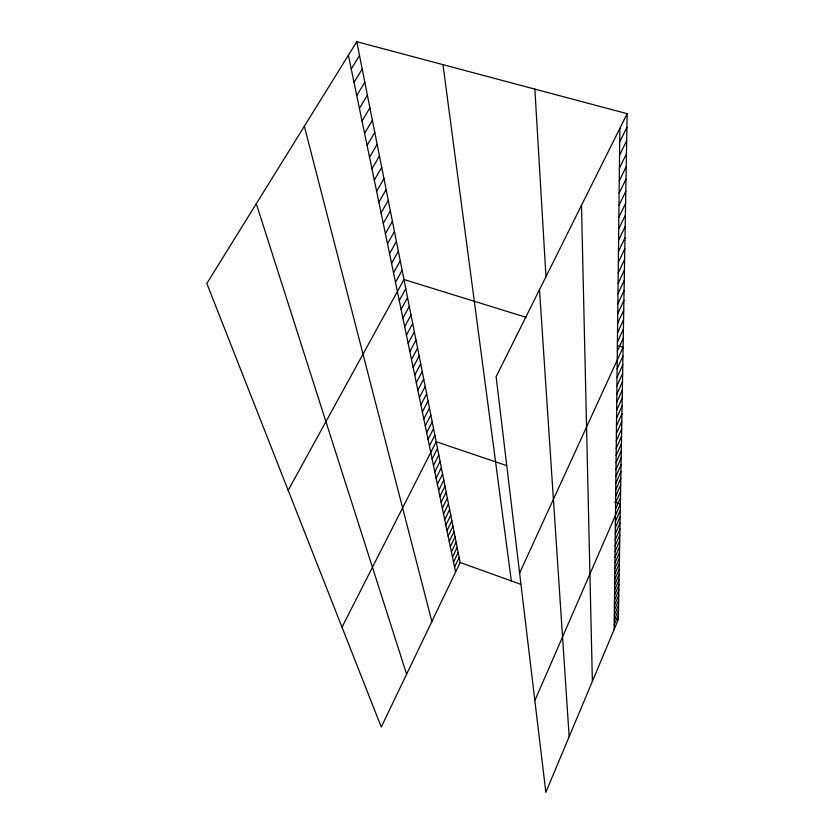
<?xml version="1.0" encoding="UTF-8"?>
<svg xmlns="http://www.w3.org/2000/svg" width="834" height="834" viewBox="0 0 834 834"><rect width="100%" height="100%" fill="white"/><g stroke="black" fill="none" stroke-linecap="round" stroke-linejoin="round"><path stroke-width="1.25" d="M614.158 629.42L619.86 128.332M627.158 113.695L496.126 376.676L545.832 792.3L618.369 619.401L627.158 113.695L356.775 41.7L206.842 283.466L381.263 727.039L460.159 562.523L356.775 41.7M614.21 624.749L618.442 614.679M614.377 610.321L618.703 600.084M614.324 615.2L618.62 605.015M614.272 620.006L618.526 609.883M614.554 595.268L618.964 584.853M614.491 600.355L618.88 590.003M614.439 605.369L618.786 595.08M614.731 579.536L619.245 568.955M614.668 584.853L619.151 574.334M614.606 590.097L619.057 579.63M614.856 568.652L619.433 557.946M614.794 574.136L619.339 563.492M615.044 551.701L619.735 540.807M614.981 557.446L619.631 546.614M614.919 563.096L619.526 552.327M615.179 539.963L619.933 528.933M615.117 545.874L619.829 534.917M615.388 521.636L620.256 510.418M615.315 527.839L620.152 516.684M615.252 533.948L620.037 522.855M615.534 509.105L620.475 497.752M534.855 700.56L620.371 504.038L614.668 502.11M615.68 496.366L620.704 484.888M615.607 502.787L620.59 491.372M615.826 483.209L620.934 471.596M615.753 489.839L620.819 478.289M615.982 469.615L621.174 457.856M615.899 476.464L621.049 464.778M616.138 455.562L621.413 443.667M616.055 462.651L621.299 450.819M616.305 441.019L621.674 428.978M616.222 448.348L621.549 436.38M616.472 425.976L621.935 413.789M616.389 433.565L621.81 421.451M616.566 418.251L622.07 405.981M616.743 402.384L622.352 389.968M616.649 410.391L622.216 398.047M616.837 394.232L622.498 381.743M617.024 377.489L622.789 364.844M616.931 385.933L622.644 373.371M617.129 368.878L622.935 356.149M617.327 351.166L623.248 338.281M519.613 573.062L623.092 347.298L617.316 345.516M617.431 342.055L623.405 329.096M617.64 323.311L623.738 310.175M617.535 332.776L623.571 319.724M617.754 313.647L623.905 300.438M617.869 303.805L624.082 290.503M617.973 293.756L624.259 280.37M618.098 283.508L624.437 270.039M618.338 262.366L624.802 248.72M618.213 273.041L624.614 259.489M618.463 251.461L625 237.732M618.588 240.328L625.187 226.504M618.713 228.943L625.396 215.036M618.849 217.33L625.594 203.329M453.519 562.147L458.168 552.504M454.561 567.141L459.169 557.55M618.984 205.445L625.802 191.361M451.413 551.952L456.125 542.215M452.476 557.091L457.157 547.396M449.234 541.474L454.03 531.623M619.12 193.311L626.011 179.133M450.329 546.75L455.083 536.96M619.266 180.895L626.23 166.623M448.129 536.126L452.956 526.223M619.401 168.197L626.459 153.842M445.856 525.191L450.767 515.193M447.003 530.695L451.861 520.75M443.521 513.942L448.504 503.83M444.699 519.603L449.641 509.553M442.333 508.198L447.358 498.034M619.558 155.218L626.678 140.758M439.893 496.438L445.002 486.17M619.704 141.926L626.918 127.383M441.123 502.36L446.19 492.143M438.653 490.434L443.803 480.103M437.381 484.335L442.583 473.952M434.795 471.867L440.081 461.369M436.099 478.143L441.342 467.707M433.471 465.476L438.799 454.926M432.127 459.002L437.506 448.379M429.416 445.929L434.889 435.192M342.013 627.231L436.182 441.739L505.904 465.33M428.05 439.341L433.565 428.551M426.664 432.648L432.221 421.796M423.828 418.949L429.479 407.982M425.257 425.851L430.865 414.946M422.369 411.933L428.082 400.904M420.889 404.813L426.654 393.721M419.387 397.568L425.204 386.423M417.865 390.208L423.735 379.001M416.312 382.733L422.233 371.453M414.738 375.123L420.711 363.791M413.132 367.398L419.158 355.993M411.506 359.527L417.594 348.07M409.848 351.531L415.989 340.011M408.16 343.399L414.362 331.817M406.439 335.132L412.705 323.477M404.698 326.709L411.026 314.991M402.916 318.15L409.306 306.359M401.112 309.424L407.565 297.571M399.267 300.553L405.793 288.627M288.189 490.329L403.979 279.526L526.004 317.274M395.493 282.319L402.144 270.258M393.544 272.947L400.268 260.823M391.563 263.408L398.36 251.211M389.551 253.692L396.421 241.422M387.497 243.778L394.44 231.445M385.402 233.687L392.418 221.271M383.265 223.397L390.364 210.919M381.096 212.91L388.269 200.348M378.876 202.203L386.132 189.579M376.614 191.299L383.953 178.601M374.299 180.165L381.722 167.394M371.954 168.812L379.46 155.968M369.545 157.23L377.145 144.303M367.096 145.397L374.779 132.408M364.594 133.325L372.371 120.252M362.029 120.993L369.91 107.857M359.423 108.399L367.387 95.18M356.754 95.535L364.823 82.243M354.023 82.389L362.196 69.024M351.239 68.961L359.517 55.513M460.159 562.523L520.228 584.123M614.783 618.119L618.369 619.401M256.299 203.715L406.606 674.185M304.347 126.247L431.866 621.518M348.393 55.221L455.583 572.072M442.99 64.656L511.336 580.923M539.494 289.638L569.163 736.693M534.865 89.113L545.989 277.003M581.486 205.352L592.38 681.347"/></g></svg>
